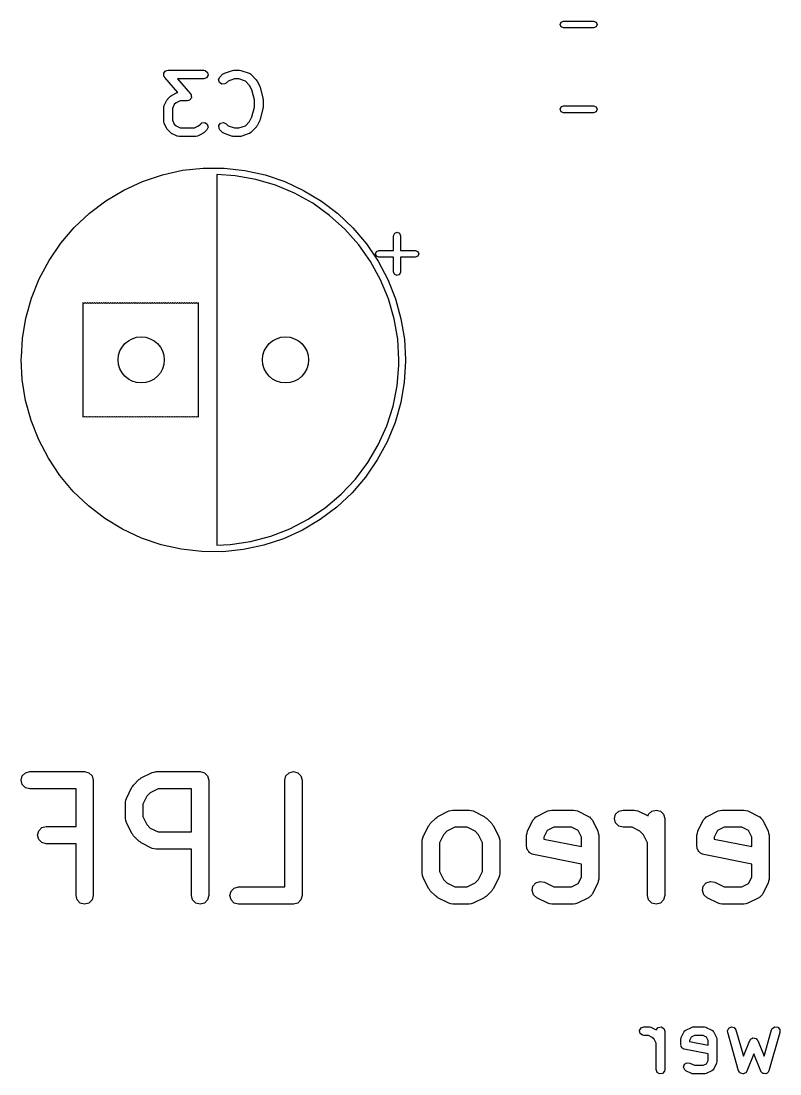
# Model space of a CAD drawing. Extents: x 88 to 116, y -225 to -45.
# Drawn here: x 89.9 to 103.06, y -153.86 to -135.6 of the extents above; entities that cross this region are included whole.
import ezdxf

# ---------------------------------------------------------------- set-up
doc = ezdxf.new("R2010")
doc.units = 0
doc.layers.add('BLACK', color=7, linetype='CONTINUOUS')

msp = doc.modelspace()

# ---------------------------------------------------------------- linework, layer by layer
at = {"layer": 'BLACK', "linetype": 'CONTINUOUS'}
for p, q in [((99.2467, -135.663), (99.2643, -135.621)), ((99.2643, -135.621), (99.3067, -135.603)), ((99.3067, -135.603), (99.8293, -135.603)), ((99.8293, -135.603), (99.8717, -135.621)), ((99.8717, -135.621), (99.8893, -135.663)), ((99.2643, -135.705), (99.2467, -135.663)), ((99.3067, -135.723), (99.2643, -135.705)), ((99.8293, -135.723), (99.3067, -135.723)), ((99.8717, -135.705), (99.8293, -135.723)), ((99.8893, -135.663), (99.8717, -135.705)), ((92.3784, -136.517), (92.3814, -136.512)), ((92.3819, -136.537), (92.3784, -136.517)), ((92.3813, -136.506), (92.394, -136.49)), ((92.3814, -136.512), (92.3813, -136.506)), ((92.3824, -136.557), (92.3819, -136.537)), ((92.394, -136.49), (92.4041, -136.473)), ((92.4041, -136.473), (92.4097, -136.471)), ((92.4097, -136.471), (92.4134, -136.466)), ((92.4134, -136.466), (92.4333, -136.462)), ((92.4333, -136.462), (92.4523, -136.455)), ((92.4523, -136.455), (93.0713, -136.455)), ((93.0713, -136.455), (93.097, -136.46)), ((93.097, -136.46), (93.1363, -136.493)), ((93.1363, -136.493), (93.1452, -136.543)), ((93.3516, -136.573), (93.3993, -136.525)), ((93.3993, -136.525), (93.4206, -136.51)), ((93.4206, -136.51), (93.4251, -136.51)), ((93.4251, -136.51), (93.4286, -136.507)), ((93.4286, -136.507), (93.5714, -136.459)), ((93.5714, -136.459), (93.5936, -136.456)), ((93.5936, -136.456), (93.5951, -136.455)), ((93.5951, -136.455), (93.6904, -136.455)), ((93.6904, -136.455), (93.7125, -136.459)), ((93.7125, -136.459), (93.7141, -136.459)), ((93.7141, -136.459), (93.857, -136.507)), ((93.857, -136.507), (93.8799, -136.519)), ((93.8799, -136.519), (93.8822, -136.523)), ((93.8822, -136.523), (93.8863, -136.525)), ((93.8863, -136.525), (93.9815, -136.62)), ((92.3868, -136.565), (92.3824, -136.557)), ((92.3873, -136.568), (92.3868, -136.565)), ((92.39, -136.57), (92.3873, -136.568)), ((92.3958, -136.58), (92.39, -136.57)), ((92.6235, -136.84), (92.3958, -136.58)), ((93.0713, -136.605), (92.6176, -136.605)), ((92.6176, -136.605), (92.8421, -136.862)), ((93.1195, -136.588), (93.0713, -136.605)), ((93.1452, -136.543), (93.1195, -136.588)), ((93.33, -136.619), (93.3516, -136.573)), ((93.3432, -136.669), (93.33, -136.619)), ((93.3853, -136.698), (93.3432, -136.669)), ((93.4364, -136.694), (93.3853, -136.698)), ((93.4577, -136.679), (93.4364, -136.694)), ((93.4928, -136.644), (93.4577, -136.679)), ((93.6073, -136.605), (93.4928, -136.644)), ((93.6782, -136.605), (93.6073, -136.605)), ((93.7927, -136.644), (93.6782, -136.605)), ((93.8668, -136.718), (93.7927, -136.644)), ((93.9053, -136.795), (93.8668, -136.718)), ((93.9815, -136.62), (93.9944, -136.639)), ((93.9944, -136.639), (93.9956, -136.64)), ((93.9956, -136.64), (94.0432, -136.735)), ((92.4945, -136.906), (92.5129, -136.893)), ((92.5129, -136.893), (92.514, -136.892)), ((92.514, -136.892), (92.6092, -136.844)), ((92.6092, -136.844), (92.6235, -136.84)), ((92.8421, -136.862), (92.8479, -136.872)), ((92.8479, -136.872), (92.8506, -136.874)), ((92.8506, -136.874), (92.8511, -136.877)), ((92.8511, -136.877), (92.8555, -136.884)), ((92.8555, -136.884), (92.856, -136.904)), ((92.856, -136.904), (92.8595, -136.924)), ((93.9487, -136.968), (93.9053, -136.795)), ((94.0432, -136.735), (94.0469, -136.747)), ((94.0469, -136.747), (94.0489, -136.75)), ((94.0489, -136.75), (94.0965, -136.941)), ((92.3773, -137.102), (92.3818, -137.076)), ((92.3818, -137.076), (92.3847, -137.073)), ((92.3847, -137.073), (92.3852, -137.068)), ((92.3852, -137.068), (92.4328, -136.973)), ((92.4328, -136.973), (92.4462, -136.955)), ((92.4462, -136.955), (92.4469, -136.954)), ((92.4469, -136.954), (92.4945, -136.906)), ((92.5615, -137.051), (92.5273, -137.12)), ((92.5919, -137.021), (92.5615, -137.051)), ((92.6605, -136.986), (92.5919, -137.021)), ((92.7856, -136.986), (92.6605, -136.986)), ((92.8046, -136.979), (92.7856, -136.986)), ((92.8245, -136.975), (92.8046, -136.979)), ((92.8282, -136.971), (92.8245, -136.975)), ((92.8338, -136.969), (92.8282, -136.971)), ((92.8439, -136.951), (92.8338, -136.969)), ((92.8566, -136.936), (92.8439, -136.951)), ((92.8595, -136.924), (92.8565, -136.93)), ((92.8565, -136.93), (92.8566, -136.936)), ((93.9487, -137.093), (93.9487, -136.968)), ((94.0965, -136.941), (94.0975, -136.956)), ((94.0975, -136.956), (94.0987, -136.959)), ((94.0987, -136.959), (94.0987, -137.102)), ((99.2643, -137.091), (99.3067, -137.073)), ((99.3067, -137.073), (99.8293, -137.073)), ((99.8293, -137.073), (99.8717, -137.091)), ((92.3773, -137.34), (92.3773, -137.102)), ((92.5273, -137.12), (92.5273, -137.322)), ((93.8668, -137.343), (93.9053, -137.266)), ((93.9053, -137.266), (93.9487, -137.093)), ((94.0965, -137.12), (94.0489, -137.31)), ((94.0987, -137.102), (94.0961, -137.117)), ((94.0961, -137.117), (94.0965, -137.12)), ((99.2467, -137.133), (99.2643, -137.091)), ((99.2643, -137.175), (99.2467, -137.133)), ((99.3067, -137.193), (99.2643, -137.175)), ((99.8293, -137.193), (99.3067, -137.193)), ((99.8717, -137.175), (99.8293, -137.193)), ((99.8717, -137.091), (99.8893, -137.133)), ((99.8893, -137.133), (99.8717, -137.175)), ((92.3788, -137.344), (92.3773, -137.34)), ((92.3778, -137.348), (92.3788, -137.344)), ((92.3852, -137.373), (92.3778, -137.348)), ((92.4328, -137.469), (92.3852, -137.373)), ((92.5273, -137.322), (92.5615, -137.391)), ((92.5615, -137.391), (92.5919, -137.421)), ((92.5919, -137.421), (92.6605, -137.455)), ((92.9108, -137.455), (92.9793, -137.421)), ((92.9793, -137.421), (93.0183, -137.382)), ((93.0183, -137.382), (93.0396, -137.367)), ((93.0396, -137.367), (93.0907, -137.363)), ((93.0907, -137.363), (93.1328, -137.392)), ((93.146, -137.442), (93.1244, -137.488)), ((93.1328, -137.392), (93.146, -137.442)), ((93.3322, -137.416), (93.3616, -137.374)), ((93.3367, -137.467), (93.3322, -137.416)), ((93.3616, -137.374), (93.4112, -137.36)), ((93.4112, -137.36), (93.4577, -137.382)), ((93.4577, -137.382), (93.4928, -137.417)), ((93.4928, -137.417), (93.6073, -137.455)), ((93.6782, -137.455), (93.7927, -137.417)), ((93.7927, -137.417), (93.8668, -137.343)), ((93.9815, -137.441), (93.8863, -137.536)), ((93.9822, -137.439), (93.9815, -137.441)), ((93.9956, -137.421), (93.9822, -137.439)), ((94.0432, -137.326), (93.9956, -137.421)), ((94.0436, -137.322), (94.0432, -137.326)), ((94.0489, -137.31), (94.0436, -137.322)), ((92.434, -137.47), (92.4328, -137.469)), ((92.4469, -137.488), (92.434, -137.47)), ((92.4945, -137.536), (92.4469, -137.488)), ((92.496, -137.536), (92.4945, -137.536)), ((92.514, -137.55), (92.496, -137.536)), ((92.6092, -137.597), (92.514, -137.55)), ((92.6137, -137.598), (92.6092, -137.597)), ((92.6171, -137.601), (92.6137, -137.598)), ((92.6428, -137.605), (92.6171, -137.601)), ((92.9285, -137.605), (92.6428, -137.605)), ((92.6605, -137.455), (92.9108, -137.455)), ((92.9327, -137.604), (92.9285, -137.605)), ((92.937, -137.605), (92.9327, -137.604)), ((92.962, -137.597), (92.937, -137.605)), ((93.0573, -137.55), (92.962, -137.597)), ((93.0584, -137.549), (93.0573, -137.55)), ((93.0767, -137.536), (93.0584, -137.549)), ((93.1244, -137.488), (93.0767, -137.536)), ((93.3516, -137.488), (93.3367, -137.467)), ((93.3993, -137.536), (93.3516, -137.488)), ((93.4033, -137.538), (93.3993, -137.536)), ((93.4057, -137.542), (93.4033, -137.538)), ((93.4286, -137.554), (93.4057, -137.542)), ((93.5714, -137.602), (93.4286, -137.554)), ((93.5731, -137.601), (93.5714, -137.602)), ((93.5951, -137.605), (93.5731, -137.601)), ((93.6904, -137.605), (93.5951, -137.605)), ((93.6073, -137.455), (93.6782, -137.455)), ((93.6919, -137.605), (93.6904, -137.605)), ((93.7141, -137.602), (93.6919, -137.605)), ((93.857, -137.554), (93.7141, -137.602)), ((93.8605, -137.551), (93.857, -137.554)), ((93.8649, -137.551), (93.8605, -137.551)), ((93.8863, -137.536), (93.8649, -137.551)), ((92.7056, -138.191), (93.0637, -138.153)), ((93.0637, -138.153), (93.4239, -138.153)), ((93.4239, -138.153), (93.7819, -138.193)), ((92.0121, -138.382), (92.3537, -138.268)), ((92.3537, -138.268), (92.7056, -138.191)), ((93.6187, -138.286), (93.298, -138.265)), ((93.298, -138.265), (93.298, -144.688)), ((93.9722, -138.348), (93.6187, -138.286)), ((93.7819, -138.193), (94.1335, -138.271)), ((94.3165, -138.449), (93.9722, -138.348)), ((94.1335, -138.271), (94.4747, -138.386)), ((91.3759, -138.717), (91.6849, -138.532)), ((91.6849, -138.532), (92.0121, -138.382)), ((94.6474, -138.588), (94.3165, -138.449)), ((94.4747, -138.386), (94.8013, -138.538)), ((94.8013, -138.538), (95.1097, -138.724)), ((91.0886, -138.935), (91.3759, -138.717)), ((94.9607, -138.763), (94.6474, -138.588)), ((95.1097, -138.724), (95.3962, -138.942)), ((95.2526, -138.972), (94.9607, -138.763)), ((90.8265, -139.182), (91.0886, -138.935)), ((95.5193, -139.213), (95.2526, -138.972)), ((95.3962, -138.942), (95.6575, -139.19)), ((90.5926, -139.455), (90.8265, -139.182)), ((95.7576, -139.481), (95.5193, -139.213)), ((95.6575, -139.19), (95.8904, -139.465)), ((96.3808, -139.282), (96.4232, -139.264)), ((96.4232, -139.264), (96.4657, -139.282)), ((90.3896, -139.753), (90.5926, -139.455)), ((96.3632, -139.324), (96.3808, -139.282)), ((96.3632, -139.579), (96.3632, -139.324)), ((96.4657, -139.282), (96.4832, -139.324)), ((96.4832, -139.324), (96.4832, -139.579)), ((95.9645, -139.774), (95.7576, -139.481)), ((95.8904, -139.465), (96.0924, -139.763)), ((96.0482, -139.639), (96.0658, -139.597)), ((96.0658, -139.681), (96.0482, -139.639)), ((96.0658, -139.597), (96.1082, -139.579)), ((96.1082, -139.579), (96.3632, -139.579)), ((96.4832, -139.579), (96.7382, -139.579)), ((96.7382, -139.579), (96.7807, -139.597)), ((96.7807, -139.597), (96.7982, -139.639)), ((96.7982, -139.639), (96.7807, -139.681)), ((90.22, -140.071), (90.3896, -139.753)), ((96.1374, -140.089), (95.9645, -139.774)), ((96.1082, -139.699), (96.0658, -139.681)), ((96.0924, -139.763), (96.2609, -140.081)), ((96.3632, -139.699), (96.1082, -139.699)), ((96.3632, -139.954), (96.3632, -139.699)), ((96.7382, -139.699), (96.4832, -139.699)), ((96.4832, -139.699), (96.4832, -139.954)), ((96.7807, -139.681), (96.7382, -139.699)), ((96.3808, -139.996), (96.3632, -139.954)), ((96.4232, -140.014), (96.3808, -139.996)), ((96.4657, -139.996), (96.4232, -140.014)), ((96.4832, -139.954), (96.4657, -139.996)), ((90.0857, -140.405), (90.22, -140.071)), ((96.2742, -140.421), (96.1374, -140.089)), ((96.2609, -140.081), (96.3941, -140.416)), ((89.9882, -140.752), (90.0857, -140.405)), ((90.997, -140.498), (90.977, -140.49)), ((90.977, -140.49), (90.977, -142.466)), ((91.017, -140.49), (90.997, -140.498)), ((91.037, -140.498), (91.017, -140.49)), ((91.057, -140.49), (91.037, -140.498)), ((91.077, -140.498), (91.057, -140.49)), ((91.097, -140.49), (91.077, -140.498)), ((91.117, -140.498), (91.097, -140.49)), ((91.137, -140.49), (91.117, -140.498)), ((91.157, -140.498), (91.137, -140.49)), ((91.177, -140.49), (91.157, -140.498)), ((91.197, -140.498), (91.177, -140.49)), ((91.217, -140.49), (91.197, -140.498)), ((91.237, -140.498), (91.217, -140.49)), ((91.257, -140.49), (91.237, -140.498)), ((91.277, -140.498), (91.257, -140.49)), ((91.297, -140.49), (91.277, -140.498)), ((91.317, -140.498), (91.297, -140.49)), ((91.337, -140.49), (91.317, -140.498)), ((91.357, -140.498), (91.337, -140.49)), ((91.377, -140.49), (91.357, -140.498)), ((91.397, -140.498), (91.377, -140.49)), ((91.417, -140.49), (91.397, -140.498)), ((91.437, -140.498), (91.417, -140.49)), ((91.457, -140.49), (91.437, -140.498)), ((91.477, -140.498), (91.457, -140.49)), ((91.497, -140.49), (91.477, -140.498)), ((91.517, -140.498), (91.497, -140.49)), ((91.537, -140.49), (91.517, -140.498)), ((91.557, -140.498), (91.537, -140.49)), ((91.577, -140.49), (91.557, -140.498)), ((91.597, -140.498), (91.577, -140.49)), ((91.617, -140.49), (91.597, -140.498)), ((91.637, -140.498), (91.617, -140.49)), ((91.657, -140.49), (91.637, -140.498)), ((91.677, -140.498), (91.657, -140.49)), ((91.697, -140.49), (91.677, -140.498)), ((91.717, -140.498), (91.697, -140.49)), ((91.737, -140.49), (91.717, -140.498)), ((91.757, -140.498), (91.737, -140.49)), ((91.777, -140.49), (91.757, -140.498)), ((91.797, -140.498), (91.777, -140.49)), ((91.817, -140.49), (91.797, -140.498)), ((91.837, -140.498), (91.817, -140.49)), ((91.857, -140.49), (91.837, -140.498)), ((91.877, -140.498), (91.857, -140.49)), ((91.897, -140.49), (91.877, -140.498)), ((91.917, -140.498), (91.897, -140.49)), ((91.937, -140.49), (91.917, -140.498)), ((91.957, -140.498), (91.937, -140.49)), ((91.977, -140.49), (91.957, -140.498)), ((91.997, -140.498), (91.977, -140.49)), ((92.017, -140.49), (91.997, -140.498)), ((92.037, -140.498), (92.017, -140.49)), ((92.057, -140.49), (92.037, -140.498)), ((92.077, -140.498), (92.057, -140.49)), ((92.097, -140.49), (92.077, -140.498)), ((92.117, -140.498), (92.097, -140.49)), ((92.137, -140.49), (92.117, -140.498)), ((92.157, -140.498), (92.137, -140.49)), ((92.177, -140.49), (92.157, -140.498)), ((92.197, -140.498), (92.177, -140.49)), ((92.217, -140.49), (92.197, -140.498)), ((92.237, -140.498), (92.217, -140.49)), ((92.257, -140.49), (92.237, -140.498)), ((92.277, -140.498), (92.257, -140.49)), ((92.297, -140.49), (92.277, -140.498)), ((92.317, -140.498), (92.297, -140.49)), ((92.337, -140.49), (92.317, -140.498)), ((92.357, -140.498), (92.337, -140.49)), ((92.377, -140.49), (92.357, -140.498)), ((92.397, -140.498), (92.377, -140.49)), ((92.417, -140.49), (92.397, -140.498)), ((92.437, -140.498), (92.417, -140.49)), ((92.457, -140.49), (92.437, -140.498)), ((92.477, -140.498), (92.457, -140.49)), ((92.497, -140.49), (92.477, -140.498)), ((92.517, -140.498), (92.497, -140.49)), ((92.5375, -140.49), (92.517, -140.498)), ((92.558, -140.498), (92.5375, -140.49)), ((92.578, -140.49), (92.558, -140.498)), ((92.598, -140.498), (92.578, -140.49)), ((92.618, -140.49), (92.598, -140.498)), ((92.638, -140.498), (92.618, -140.49)), ((92.658, -140.49), (92.638, -140.498)), ((92.678, -140.498), (92.658, -140.49)), ((92.698, -140.49), (92.678, -140.498)), ((92.718, -140.498), (92.698, -140.49)), ((92.738, -140.49), (92.718, -140.498)), ((92.758, -140.498), (92.738, -140.49)), ((92.778, -140.49), (92.758, -140.498)), ((92.798, -140.498), (92.778, -140.49)), ((92.818, -140.49), (92.798, -140.498)), ((92.838, -140.498), (92.818, -140.49)), ((92.858, -140.49), (92.838, -140.498)), ((92.878, -140.498), (92.858, -140.49)), ((92.898, -140.49), (92.878, -140.498)), ((92.918, -140.498), (92.898, -140.49)), ((92.938, -140.49), (92.918, -140.498)), ((92.958, -140.498), (92.938, -140.49)), ((92.978, -140.49), (92.958, -140.498)), ((92.978, -142.466), (92.978, -140.49)), ((96.3732, -140.766), (96.2742, -140.421)), ((96.3941, -140.416), (96.4903, -140.763)), ((89.9288, -141.107), (89.9882, -140.752)), ((96.433, -141.12), (96.3732, -140.766)), ((96.4903, -140.763), (96.5485, -141.118)), ((89.9099, -141.433), (89.9288, -141.107)), ((96.4531, -141.478), (96.433, -141.12)), ((96.5485, -141.118), (96.568, -141.478)), ((89.908, -141.466), (89.9099, -141.433)), ((89.9262, -141.826), (89.908, -141.466)), ((96.4218, -141.925), (96.4518, -141.568)), ((96.4518, -141.568), (96.4531, -141.478)), ((96.5679, -141.501), (96.5459, -141.861)), ((96.568, -141.478), (96.5679, -141.501)), ((89.9832, -142.182), (89.9262, -141.826)), ((96.3521, -142.278), (96.4218, -141.925)), ((96.5459, -141.861), (96.4852, -142.216)), ((90.0782, -142.529), (89.9832, -142.182)), ((96.2435, -142.62), (96.3521, -142.278)), ((96.4852, -142.216), (96.3866, -142.562)), ((90.2102, -142.864), (90.0782, -142.529)), ((90.977, -142.466), (90.997, -142.458)), ((90.997, -142.458), (91.017, -142.466)), ((91.017, -142.466), (91.037, -142.458)), ((91.037, -142.458), (91.057, -142.466)), ((91.057, -142.466), (91.077, -142.458)), ((91.077, -142.458), (91.097, -142.466)), ((91.097, -142.466), (91.117, -142.458)), ((91.117, -142.458), (91.137, -142.466)), ((91.137, -142.466), (91.157, -142.458)), ((91.157, -142.458), (91.177, -142.466)), ((91.177, -142.466), (91.197, -142.458)), ((91.197, -142.458), (91.217, -142.466)), ((91.217, -142.466), (91.237, -142.458)), ((91.237, -142.458), (91.257, -142.466)), ((91.257, -142.466), (91.277, -142.458)), ((91.277, -142.458), (91.297, -142.466)), ((91.297, -142.466), (91.317, -142.458)), ((91.317, -142.458), (91.337, -142.466)), ((91.337, -142.466), (91.357, -142.458)), ((91.357, -142.458), (91.377, -142.466)), ((91.377, -142.466), (91.397, -142.458)), ((91.397, -142.458), (91.417, -142.466)), ((91.417, -142.466), (91.437, -142.458)), ((91.437, -142.458), (91.457, -142.466)), ((91.457, -142.466), (91.477, -142.458)), ((91.477, -142.458), (91.497, -142.466)), ((91.497, -142.466), (91.517, -142.458)), ((91.517, -142.458), (91.537, -142.466)), ((91.537, -142.466), (91.557, -142.458)), ((91.557, -142.458), (91.577, -142.466)), ((91.577, -142.466), (91.597, -142.458)), ((91.597, -142.458), (91.617, -142.466)), ((91.617, -142.466), (91.637, -142.458)), ((91.637, -142.458), (91.657, -142.466)), ((91.657, -142.466), (91.677, -142.458)), ((91.677, -142.458), (91.697, -142.466)), ((91.697, -142.466), (91.717, -142.458)), ((91.717, -142.458), (91.737, -142.466)), ((91.737, -142.466), (91.757, -142.458)), ((91.757, -142.458), (91.777, -142.466)), ((91.777, -142.466), (91.797, -142.458)), ((91.797, -142.458), (91.817, -142.466)), ((91.817, -142.466), (91.837, -142.458)), ((91.837, -142.458), (91.857, -142.466)), ((91.857, -142.466), (91.877, -142.458)), ((91.877, -142.458), (91.897, -142.466)), ((91.897, -142.466), (91.917, -142.458)), ((91.917, -142.458), (91.937, -142.466)), ((91.937, -142.466), (91.957, -142.458)), ((91.957, -142.458), (91.977, -142.466)), ((91.977, -142.466), (91.997, -142.458)), ((91.997, -142.458), (92.017, -142.466)), ((92.017, -142.466), (92.037, -142.458)), ((92.037, -142.458), (92.057, -142.466)), ((92.057, -142.466), (92.077, -142.458)), ((92.077, -142.458), (92.097, -142.466)), ((92.097, -142.466), (92.117, -142.458)), ((92.117, -142.458), (92.137, -142.466)), ((92.137, -142.466), (92.157, -142.458)), ((92.157, -142.458), (92.177, -142.466)), ((92.177, -142.466), (92.197, -142.458)), ((92.197, -142.458), (92.217, -142.466)), ((92.217, -142.466), (92.237, -142.458)), ((92.237, -142.458), (92.257, -142.466)), ((92.257, -142.466), (92.277, -142.458)), ((92.277, -142.458), (92.297, -142.466)), ((92.297, -142.466), (92.317, -142.458)), ((92.317, -142.458), (92.337, -142.466)), ((92.337, -142.466), (92.357, -142.458)), ((92.357, -142.458), (92.377, -142.466)), ((92.377, -142.466), (92.397, -142.458)), ((92.397, -142.458), (92.417, -142.466)), ((92.417, -142.466), (92.437, -142.458)), ((92.437, -142.458), (92.457, -142.466)), ((92.457, -142.466), (92.477, -142.458)), ((92.477, -142.458), (92.497, -142.466)), ((92.497, -142.466), (92.517, -142.458)), ((92.517, -142.458), (92.5375, -142.466)), ((92.5375, -142.466), (92.558, -142.458)), ((92.558, -142.458), (92.578, -142.466)), ((92.578, -142.466), (92.598, -142.458)), ((92.598, -142.458), (92.618, -142.466)), ((92.618, -142.466), (92.638, -142.458)), ((92.638, -142.458), (92.658, -142.466)), ((92.658, -142.466), (92.678, -142.458)), ((92.678, -142.458), (92.698, -142.466)), ((92.698, -142.466), (92.718, -142.458)), ((92.718, -142.458), (92.738, -142.466)), ((92.738, -142.466), (92.758, -142.458)), ((92.758, -142.458), (92.778, -142.466)), ((92.778, -142.466), (92.798, -142.458)), ((92.798, -142.458), (92.818, -142.466)), ((92.818, -142.466), (92.838, -142.458)), ((92.838, -142.458), (92.858, -142.466)), ((92.858, -142.466), (92.878, -142.458)), ((92.878, -142.458), (92.898, -142.466)), ((92.898, -142.466), (92.918, -142.458)), ((92.918, -142.458), (92.938, -142.466)), ((92.938, -142.466), (92.958, -142.458)), ((92.958, -142.458), (92.978, -142.466)), ((96.3866, -142.562), (96.2511, -142.896)), ((96.0975, -142.948), (96.2435, -142.62)), ((90.3777, -143.183), (90.2102, -142.864)), ((96.2511, -142.896), (96.0803, -143.213)), ((95.9159, -143.257), (96.0975, -142.948)), ((90.5785, -143.482), (90.3777, -143.183)), ((95.7009, -143.545), (95.9159, -143.257)), ((96.0803, -143.213), (95.8763, -143.51)), ((90.8105, -143.758), (90.5785, -143.482)), ((95.4552, -143.806), (95.7009, -143.545)), ((95.8763, -143.51), (95.6415, -143.783)), ((91.0709, -144.006), (90.8105, -143.758)), ((95.1818, -144.039), (95.4552, -143.806)), ((95.6415, -143.783), (95.3785, -144.029)), ((91.3567, -144.226), (91.0709, -144.006)), ((94.8842, -144.24), (95.1818, -144.039)), ((95.3785, -144.029), (95.0905, -144.245)), ((91.6644, -144.413), (91.3567, -144.226)), ((94.5662, -144.406), (94.8842, -144.24)), ((95.0905, -144.245), (94.7808, -144.429)), ((91.9906, -144.566), (91.6644, -144.413)), ((92.3313, -144.682), (91.9906, -144.566)), ((93.8845, -144.627), (94.2315, -144.536)), ((94.2315, -144.536), (94.5662, -144.406)), ((94.7808, -144.429), (94.453, -144.578)), ((92.6827, -144.761), (92.3313, -144.682)), ((93.298, -144.688), (93.5294, -144.68)), ((93.5294, -144.68), (93.8845, -144.627)), ((94.1111, -144.692), (93.7589, -144.767)), ((94.453, -144.578), (94.1111, -144.692)), ((93.0405, -144.802), (92.6827, -144.761)), ((93.4007, -144.804), (93.0405, -144.802)), ((93.7589, -144.767), (93.4007, -144.804)), ((89.9048, -148.765), (89.9249, -148.69)), ((89.9249, -148.84), (89.9048, -148.765)), ((89.9249, -148.69), (89.9798, -148.635)), ((89.9798, -148.635), (90.0548, -148.615)), ((90.0548, -148.615), (91.0071, -148.615)), ((91.0071, -148.615), (91.0821, -148.635)), ((91.0821, -148.635), (91.137, -148.69)), ((91.137, -148.69), (91.1571, -148.765)), ((91.1571, -148.765), (91.1571, -150.765)), ((91.8535, -148.849), (91.9487, -148.754)), ((91.9487, -148.754), (91.9696, -148.742)), ((91.9696, -148.742), (91.9877, -148.726)), ((91.9877, -148.726), (92.1782, -148.631)), ((92.1782, -148.631), (92.2119, -148.624)), ((92.2119, -148.624), (92.2452, -148.615)), ((92.2452, -148.615), (93.0071, -148.615)), ((93.0071, -148.615), (93.0821, -148.635)), ((93.0821, -148.635), (93.137, -148.69)), ((93.137, -148.69), (93.1571, -148.765)), ((93.1571, -148.765), (93.1571, -150.765)), ((94.4762, -148.765), (94.4963, -148.69)), ((94.4762, -150.615), (94.4762, -148.765)), ((94.4963, -148.69), (94.5512, -148.635)), ((94.5512, -148.635), (94.6262, -148.615)), ((94.6262, -148.615), (94.7012, -148.635)), ((94.7012, -148.635), (94.7561, -148.69)), ((94.7561, -148.69), (94.7762, -148.765)), ((94.7762, -148.765), (94.7762, -150.765)), ((89.9798, -148.895), (89.9249, -148.84)), ((90.0548, -148.915), (89.9798, -148.895)), ((90.8571, -148.915), (90.0548, -148.915)), ((90.8571, -149.567), (90.8571, -148.915)), ((91.7301, -149.079), (91.8254, -148.888)), ((91.8254, -148.888), (91.8414, -148.87)), ((91.8414, -148.87), (91.8535, -148.849)), ((92.2806, -148.915), (92.1436, -148.983)), ((92.8571, -148.915), (92.2806, -148.915)), ((92.8571, -149.662), (92.8571, -148.915)), ((91.7143, -149.146), (91.7232, -149.112)), ((91.7232, -149.112), (91.7301, -149.079)), ((92.0828, -149.044), (92.0143, -149.181)), ((92.1436, -148.983), (92.0828, -149.044)), ((91.7143, -149.431), (91.7143, -149.146)), ((92.0143, -149.181), (92.0143, -149.396)), ((97.1305, -149.393), (97.321, -149.297)), ((97.321, -149.297), (97.3548, -149.29)), ((97.3548, -149.29), (97.3881, -149.281)), ((97.3881, -149.281), (97.6738, -149.281)), ((97.6738, -149.281), (97.7071, -149.29)), ((97.7071, -149.29), (97.7409, -149.297)), ((97.7409, -149.297), (97.9314, -149.393)), ((98.8448, -149.393), (99.0353, -149.297)), ((99.0353, -149.297), (99.0691, -149.29)), ((99.0691, -149.29), (99.1024, -149.281)), ((99.1024, -149.281), (99.4833, -149.281)), ((99.4833, -149.281), (99.5166, -149.29)), ((99.5166, -149.29), (99.5504, -149.297)), ((99.5504, -149.297), (99.7409, -149.393)), ((100.211, -149.356), (100.265, -149.302)), ((100.265, -149.302), (100.34, -149.281)), ((100.34, -149.281), (100.531, -149.281)), ((100.531, -149.281), (100.564, -149.29)), ((100.564, -149.29), (100.598, -149.297)), ((100.598, -149.297), (100.774, -149.385)), ((100.782, -149.356), (100.837, -149.302)), ((100.837, -149.302), (100.912, -149.281)), ((100.912, -149.281), (100.987, -149.302)), ((100.987, -149.302), (101.042, -149.356)), ((101.797, -149.393), (101.988, -149.297)), ((101.988, -149.297), (102.021, -149.29)), ((102.021, -149.29), (102.055, -149.281)), ((102.055, -149.281), (102.436, -149.281)), ((102.436, -149.281), (102.469, -149.29)), ((102.469, -149.29), (102.503, -149.297)), ((102.503, -149.297), (102.693, -149.393)), ((91.7232, -149.465), (91.7143, -149.431)), ((91.7301, -149.499), (91.7232, -149.465)), ((91.8254, -149.689), (91.7301, -149.499)), ((92.0143, -149.396), (92.0828, -149.533)), ((96.9963, -149.516), (97.0916, -149.421)), ((97.0916, -149.421), (97.1125, -149.409)), ((97.1125, -149.409), (97.1305, -149.393)), ((97.9314, -149.393), (97.9494, -149.409)), ((97.9494, -149.409), (97.9704, -149.421)), ((97.9704, -149.421), (98.0656, -149.516)), ((98.6825, -149.65), (98.7777, -149.46)), ((98.7777, -149.46), (98.7838, -149.453)), ((98.7838, -149.453), (98.7867, -149.444)), ((98.7867, -149.444), (98.8093, -149.424)), ((98.8093, -149.424), (98.8293, -149.401)), ((98.8293, -149.401), (98.838, -149.399)), ((98.838, -149.399), (98.8448, -149.393)), ((99.7409, -149.393), (99.7478, -149.399)), ((99.7478, -149.399), (99.7565, -149.401)), ((99.7565, -149.401), (99.7764, -149.424)), ((99.7764, -149.424), (99.799, -149.444)), ((99.799, -149.444), (99.8019, -149.453)), ((99.8019, -149.453), (99.808, -149.46)), ((99.808, -149.46), (99.9032, -149.65)), ((100.19, -149.431), (100.211, -149.356)), ((100.211, -149.506), (100.19, -149.431)), ((100.774, -149.385), (100.782, -149.356)), ((101.042, -149.356), (101.062, -149.431)), ((101.062, -149.431), (101.062, -150.765)), ((101.635, -149.65), (101.73, -149.46)), ((101.73, -149.46), (101.736, -149.453)), ((101.736, -149.453), (101.739, -149.444)), ((101.739, -149.444), (101.762, -149.424)), ((101.762, -149.424), (101.782, -149.401)), ((101.782, -149.401), (101.79, -149.399)), ((101.79, -149.399), (101.797, -149.393)), ((102.693, -149.393), (102.7, -149.399)), ((102.7, -149.399), (102.709, -149.401)), ((102.709, -149.401), (102.729, -149.424)), ((102.729, -149.424), (102.751, -149.444)), ((102.751, -149.444), (102.754, -149.453)), ((102.754, -149.453), (102.76, -149.46)), ((102.76, -149.46), (102.856, -149.65)), ((90.1905, -149.717), (90.2106, -149.642)), ((90.2106, -149.642), (90.2655, -149.587)), ((90.2655, -149.587), (90.3405, -149.567)), ((90.3405, -149.567), (90.8571, -149.567)), ((92.0828, -149.533), (92.1436, -149.594)), ((92.1436, -149.594), (92.2806, -149.662)), ((92.2806, -149.662), (92.8571, -149.662)), ((96.873, -149.745), (96.9682, -149.555)), ((96.9682, -149.555), (96.9842, -149.537)), ((96.9842, -149.537), (96.9963, -149.516)), ((97.2865, -149.65), (97.2257, -149.711)), ((97.4235, -149.581), (97.2865, -149.65)), ((97.6384, -149.581), (97.4235, -149.581)), ((97.7754, -149.65), (97.6384, -149.581)), ((97.8362, -149.711), (97.7754, -149.65)), ((98.0656, -149.516), (98.0777, -149.537)), ((98.0777, -149.537), (98.0937, -149.555)), ((98.0937, -149.555), (98.1889, -149.745)), ((98.6756, -149.684), (98.6825, -149.65)), ((99.0237, -149.638), (98.9667, -149.753)), ((99.1378, -149.581), (99.0237, -149.638)), ((99.4479, -149.581), (99.1378, -149.581)), ((99.562, -149.638), (99.4479, -149.581)), ((99.619, -149.753), (99.562, -149.638)), ((99.9032, -149.65), (99.9101, -149.684)), ((100.265, -149.561), (100.211, -149.506)), ((100.34, -149.581), (100.265, -149.561)), ((100.496, -149.581), (100.34, -149.581)), ((100.633, -149.65), (100.496, -149.581)), ((100.693, -149.711), (100.633, -149.65)), ((101.628, -149.684), (101.635, -149.65)), ((101.976, -149.638), (101.919, -149.753)), ((102.09, -149.581), (101.976, -149.638)), ((102.4, -149.581), (102.09, -149.581)), ((102.514, -149.638), (102.4, -149.581)), ((102.571, -149.753), (102.514, -149.638)), ((102.856, -149.65), (102.863, -149.684)), ((90.2106, -149.792), (90.1905, -149.717)), ((90.2655, -149.847), (90.2106, -149.792)), ((90.3405, -149.867), (90.2655, -149.847)), ((91.8414, -149.707), (91.8254, -149.689)), ((91.8535, -149.728), (91.8414, -149.707)), ((91.9487, -149.823), (91.8535, -149.728)), ((91.9696, -149.835), (91.9487, -149.823)), ((91.9877, -149.851), (91.9696, -149.835)), ((92.1782, -149.947), (91.9877, -149.851)), ((96.8571, -149.812), (96.8661, -149.779)), ((96.8571, -150.384), (96.8571, -149.812)), ((96.8661, -149.779), (96.873, -149.745)), ((97.2257, -149.711), (97.1571, -149.848)), ((97.1571, -149.848), (97.1571, -150.348)), ((97.9048, -149.848), (97.8362, -149.711)), ((97.9048, -150.348), (97.9048, -149.848)), ((98.1889, -149.745), (98.1958, -149.779)), ((98.1958, -149.779), (98.2048, -149.812)), ((98.2048, -149.812), (98.2048, -150.384)), ((98.6667, -149.717), (98.6756, -149.684)), ((98.6667, -149.908), (98.6667, -149.717)), ((98.9667, -149.753), (98.9667, -149.785)), ((98.9667, -149.785), (99.619, -149.915)), ((99.619, -149.915), (99.619, -149.753)), ((99.9101, -149.684), (99.919, -149.717)), ((99.919, -149.717), (99.919, -150.479)), ((100.762, -149.848), (100.693, -149.711)), ((100.762, -150.765), (100.762, -149.848)), ((101.619, -149.717), (101.628, -149.684)), ((101.619, -149.908), (101.619, -149.717)), ((101.919, -149.753), (101.919, -149.785)), ((101.919, -149.785), (102.571, -149.915)), ((102.571, -149.915), (102.571, -149.753)), ((102.863, -149.684), (102.871, -149.717)), ((102.871, -149.717), (102.871, -150.479)), ((90.8571, -149.867), (90.3405, -149.867)), ((90.8571, -150.765), (90.8571, -149.867)), ((92.2119, -149.953), (92.1782, -149.947)), ((92.2452, -149.962), (92.2119, -149.953)), ((92.8571, -149.962), (92.2452, -149.962)), ((92.8571, -150.765), (92.8571, -149.962)), ((98.673, -149.931), (98.6667, -149.908)), ((98.6746, -149.956), (98.673, -149.931)), ((98.6829, -149.968), (98.6746, -149.956)), ((98.6868, -149.983), (98.6829, -149.968)), ((98.7041, -150), (98.6868, -149.983)), ((98.7176, -150.02), (98.7041, -150)), ((98.7311, -150.027), (98.7176, -150.02)), ((98.7417, -150.038), (98.7311, -150.027)), ((98.7653, -150.044), (98.7417, -150.038)), ((98.7872, -150.055), (98.7653, -150.044)), ((101.625, -149.931), (101.619, -149.908)), ((101.627, -149.956), (101.625, -149.931)), ((101.635, -149.968), (101.627, -149.956)), ((101.639, -149.983), (101.635, -149.968)), ((101.656, -150), (101.639, -149.983)), ((101.67, -150.02), (101.656, -150)), ((101.683, -150.027), (101.67, -150.02)), ((101.694, -150.038), (101.683, -150.027)), ((101.718, -150.044), (101.694, -150.038)), ((101.74, -150.055), (101.718, -150.044)), ((99.619, -150.221), (98.7872, -150.055)), ((99.619, -150.444), (99.619, -150.221)), ((102.571, -150.221), (101.74, -150.055)), ((102.571, -150.444), (102.571, -150.221)), ((96.8661, -150.417), (96.8571, -150.384)), ((97.1571, -150.348), (97.2257, -150.485)), ((97.8362, -150.485), (97.9048, -150.348)), ((98.2048, -150.384), (98.1958, -150.417)), ((96.873, -150.451), (96.8661, -150.417)), ((96.9682, -150.641), (96.873, -150.451)), ((97.2257, -150.485), (97.2865, -150.546)), ((97.2865, -150.546), (97.4235, -150.615)), ((97.6384, -150.615), (97.7754, -150.546)), ((97.7754, -150.546), (97.8362, -150.485)), ((98.1889, -150.451), (98.0937, -150.641)), ((98.1958, -150.417), (98.1889, -150.451)), ((98.7777, -150.602), (98.8293, -150.544)), ((98.8293, -150.544), (98.9029, -150.52)), ((98.9029, -150.52), (98.979, -150.535)), ((98.979, -150.535), (99.1378, -150.615)), ((99.4479, -150.615), (99.562, -150.558)), ((99.562, -150.558), (99.619, -150.444)), ((99.9032, -150.546), (99.808, -150.737)), ((99.9101, -150.512), (99.9032, -150.546)), ((99.919, -150.479), (99.9101, -150.512)), ((101.73, -150.602), (101.782, -150.544)), ((101.782, -150.544), (101.855, -150.52)), ((101.855, -150.52), (101.931, -150.535)), ((101.931, -150.535), (102.09, -150.615)), ((102.4, -150.615), (102.514, -150.558)), ((102.514, -150.558), (102.571, -150.444)), ((102.856, -150.546), (102.76, -150.737)), ((102.863, -150.512), (102.856, -150.546)), ((102.871, -150.479), (102.863, -150.512)), ((90.8772, -150.84), (90.8571, -150.765)), ((91.1571, -150.765), (91.137, -150.84)), ((92.8772, -150.84), (92.8571, -150.765)), ((93.1571, -150.765), (93.137, -150.84)), ((93.5238, -150.765), (93.5439, -150.69)), ((93.5439, -150.84), (93.5238, -150.765)), ((93.5439, -150.69), (93.5988, -150.635)), ((93.5988, -150.635), (93.6738, -150.615)), ((93.6738, -150.615), (94.4762, -150.615)), ((94.7762, -150.765), (94.7561, -150.84)), ((96.9842, -150.659), (96.9682, -150.641)), ((96.9963, -150.68), (96.9842, -150.659)), ((97.0916, -150.776), (96.9963, -150.68)), ((97.1125, -150.788), (97.0916, -150.776)), ((97.4235, -150.615), (97.6384, -150.615)), ((97.9704, -150.776), (97.9494, -150.788)), ((98.0656, -150.68), (97.9704, -150.776)), ((98.0777, -150.659), (98.0656, -150.68)), ((98.0937, -150.641), (98.0777, -150.659)), ((98.7622, -150.679), (98.7777, -150.602)), ((98.7867, -150.752), (98.7622, -150.679)), ((98.8448, -150.804), (98.7867, -150.752)), ((99.1378, -150.615), (99.4479, -150.615)), ((99.7764, -150.772), (99.7565, -150.795)), ((99.799, -150.752), (99.7764, -150.772)), ((99.8019, -150.743), (99.799, -150.752)), ((99.808, -150.737), (99.8019, -150.743)), ((100.782, -150.84), (100.762, -150.765)), ((101.062, -150.765), (101.042, -150.84)), ((101.715, -150.679), (101.73, -150.602)), ((101.739, -150.752), (101.715, -150.679)), ((101.797, -150.804), (101.739, -150.752)), ((102.09, -150.615), (102.4, -150.615)), ((102.729, -150.772), (102.709, -150.795)), ((102.751, -150.752), (102.729, -150.772)), ((102.754, -150.743), (102.751, -150.752)), ((102.76, -150.737), (102.754, -150.743)), ((90.9321, -150.895), (90.8772, -150.84)), ((91.0071, -150.915), (90.9321, -150.895)), ((91.0821, -150.895), (91.0071, -150.915)), ((91.137, -150.84), (91.0821, -150.895)), ((92.9321, -150.895), (92.8772, -150.84)), ((93.0071, -150.915), (92.9321, -150.895)), ((93.0821, -150.895), (93.0071, -150.915)), ((93.137, -150.84), (93.0821, -150.895)), ((93.5988, -150.895), (93.5439, -150.84)), ((93.6738, -150.915), (93.5988, -150.895)), ((94.6262, -150.915), (93.6738, -150.915)), ((94.7012, -150.895), (94.6262, -150.915)), ((94.7561, -150.84), (94.7012, -150.895)), ((97.1305, -150.804), (97.1125, -150.788)), ((97.321, -150.899), (97.1305, -150.804)), ((97.3548, -150.906), (97.321, -150.899)), ((97.3881, -150.915), (97.3548, -150.906)), ((97.6738, -150.915), (97.3881, -150.915)), ((97.7071, -150.906), (97.6738, -150.915)), ((97.7409, -150.899), (97.7071, -150.906)), ((97.9314, -150.804), (97.7409, -150.899)), ((97.9494, -150.788), (97.9314, -150.804)), ((99.0353, -150.899), (98.8448, -150.804)), ((99.0691, -150.906), (99.0353, -150.899)), ((99.1024, -150.915), (99.0691, -150.906)), ((99.4833, -150.915), (99.1024, -150.915)), ((99.5166, -150.906), (99.4833, -150.915)), ((99.5504, -150.899), (99.5166, -150.906)), ((99.7409, -150.804), (99.5504, -150.899)), ((99.7478, -150.798), (99.7409, -150.804)), ((99.7565, -150.795), (99.7478, -150.798)), ((100.837, -150.895), (100.782, -150.84)), ((100.912, -150.915), (100.837, -150.895)), ((100.987, -150.895), (100.912, -150.915)), ((101.042, -150.84), (100.987, -150.895)), ((101.988, -150.899), (101.797, -150.804)), ((102.021, -150.906), (101.988, -150.899)), ((102.055, -150.915), (102.021, -150.906)), ((102.436, -150.915), (102.055, -150.915)), ((102.469, -150.906), (102.436, -150.915)), ((102.503, -150.899), (102.469, -150.906)), ((102.693, -150.804), (102.503, -150.899)), ((102.7, -150.798), (102.693, -150.804)), ((102.709, -150.795), (102.7, -150.798)), ((100.627, -153.103), (100.653, -153.058)), ((100.636, -153.153), (100.627, -153.103)), ((100.653, -153.058), (100.701, -153.041)), ((100.701, -153.041), (100.796, -153.041)), ((100.796, -153.041), (100.822, -153.045)), ((100.822, -153.045), (100.826, -153.048)), ((100.826, -153.048), (100.83, -153.049)), ((100.83, -153.049), (100.916, -153.092)), ((100.916, -153.09), (100.949, -153.051)), ((100.916, -153.092), (100.916, -153.09)), ((100.949, -153.051), (101, -153.042)), ((101, -153.042), (101.044, -153.068)), ((101.044, -153.068), (101.062, -153.116)), ((101.062, -153.116), (101.062, -153.782)), ((101.348, -153.225), (101.396, -153.13)), ((101.396, -153.13), (101.412, -153.109)), ((101.412, -153.109), (101.422, -153.104)), ((101.422, -153.104), (101.43, -153.096)), ((101.43, -153.096), (101.525, -153.049)), ((101.525, -153.049), (101.55, -153.041)), ((101.55, -153.041), (101.554, -153.042)), ((101.554, -153.042), (101.558, -153.041)), ((101.558, -153.041), (101.749, -153.041)), ((101.749, -153.041), (101.774, -153.045)), ((101.774, -153.045), (101.778, -153.048)), ((101.778, -153.048), (101.782, -153.049)), ((101.782, -153.049), (101.878, -153.096)), ((101.878, -153.096), (101.899, -153.112)), ((101.899, -153.112), (101.903, -153.122)), ((101.903, -153.122), (101.911, -153.13)), ((101.911, -153.13), (101.959, -153.225)), ((102.15, -153.11), (102.171, -153.064)), ((102.153, -153.136), (102.15, -153.11)), ((102.343, -153.803), (102.153, -153.136)), ((102.171, -153.064), (102.217, -153.041)), ((102.217, -153.041), (102.267, -153.054)), ((102.267, -153.054), (102.297, -153.095)), ((102.297, -153.095), (102.427, -153.551)), ((102.785, -153.551), (102.915, -153.095)), ((103.059, -153.136), (102.869, -153.803)), ((102.915, -153.095), (102.926, -153.072)), ((102.926, -153.072), (102.969, -153.043)), ((102.969, -153.043), (103.02, -153.048)), ((103.02, -153.048), (103.055, -153.085)), ((103.055, -153.085), (103.059, -153.136)), ((100.676, -153.186), (100.636, -153.153)), ((100.701, -153.191), (100.676, -153.186)), ((100.779, -153.191), (100.701, -153.191)), ((100.847, -153.225), (100.779, -153.191)), ((100.878, -153.255), (100.847, -153.225)), ((100.912, -153.324), (100.878, -153.255)), ((100.912, -153.782), (100.912, -153.324)), ((101.34, -153.259), (101.345, -153.233)), ((101.34, -153.354), (101.34, -153.259)), ((101.345, -153.233), (101.348, -153.229)), ((101.348, -153.229), (101.348, -153.225)), ((101.519, -153.219), (101.49, -153.276)), ((101.49, -153.276), (101.49, -153.292)), ((101.49, -153.292), (101.817, -153.358)), ((101.576, -153.191), (101.519, -153.219)), ((101.731, -153.191), (101.576, -153.191)), ((101.788, -153.219), (101.731, -153.191)), ((101.817, -153.276), (101.788, -153.219)), ((101.817, -153.358), (101.817, -153.276)), ((101.959, -153.225), (101.966, -153.25)), ((101.966, -153.25), (101.965, -153.254)), ((101.965, -153.254), (101.967, -153.259)), ((101.967, -153.259), (101.967, -153.64)), ((102.427, -153.551), (102.536, -153.278)), ((102.536, -153.278), (102.546, -153.263)), ((102.546, -153.263), (102.547, -153.26)), ((102.547, -153.26), (102.548, -153.259)), ((102.548, -153.259), (102.55, -153.256)), ((102.55, -153.256), (102.571, -153.245)), ((102.571, -153.245), (102.591, -153.233)), ((102.591, -153.233), (102.593, -153.233)), ((102.593, -153.233), (102.595, -153.232)), ((102.595, -153.232), (102.618, -153.237)), ((102.618, -153.237), (102.641, -153.24)), ((102.641, -153.24), (102.643, -153.242)), ((102.643, -153.242), (102.645, -153.242)), ((102.645, -153.242), (102.66, -153.261)), ((102.66, -153.261), (102.676, -153.278)), ((102.676, -153.278), (102.785, -153.551)), ((101.345, -153.365), (101.34, -153.354)), ((101.344, -153.378), (101.345, -153.365)), ((101.353, -153.389), (101.344, -153.378)), ((101.358, -153.402), (101.353, -153.389)), ((101.369, -153.408), (101.358, -153.402)), ((101.376, -153.418), (101.369, -153.408)), ((101.401, -153.427), (101.376, -153.418)), ((101.817, -153.511), (101.401, -153.427)), ((101.817, -153.622), (101.817, -153.511)), ((102.606, -153.508), (102.485, -153.81)), ((102.727, -153.81), (102.606, -153.508)), ((101.388, -153.739), (101.403, -153.69)), ((101.403, -153.69), (101.446, -153.662)), ((101.446, -153.662), (101.497, -153.668)), ((101.497, -153.668), (101.576, -153.707)), ((101.731, -153.707), (101.788, -153.679)), ((101.788, -153.679), (101.817, -153.622)), ((101.959, -153.673), (101.911, -153.768)), ((101.962, -153.665), (101.959, -153.669)), ((101.959, -153.669), (101.959, -153.673)), ((101.967, -153.64), (101.962, -153.665)), ((100.929, -153.831), (100.912, -153.782)), ((100.974, -153.856), (100.929, -153.831)), ((101.024, -153.847), (100.974, -153.856)), ((101.057, -153.808), (101.024, -153.847)), ((101.062, -153.782), (101.057, -153.808)), ((101.409, -153.786), (101.388, -153.739)), ((101.43, -153.802), (101.409, -153.786)), ((101.525, -153.849), (101.43, -153.802)), ((101.529, -153.85), (101.525, -153.849)), ((101.533, -153.853), (101.529, -153.85)), ((101.558, -153.857), (101.533, -153.853)), ((101.749, -153.857), (101.558, -153.857)), ((101.576, -153.707), (101.731, -153.707)), ((101.753, -153.856), (101.749, -153.857)), ((101.757, -153.857), (101.753, -153.856)), ((101.782, -153.849), (101.757, -153.857)), ((101.878, -153.802), (101.782, -153.849)), ((101.885, -153.794), (101.878, -153.802)), ((101.896, -153.789), (101.885, -153.794)), ((101.911, -153.768), (101.896, -153.789)), ((102.344, -153.804), (102.343, -153.803)), ((102.344, -153.806), (102.344, -153.804)), ((102.359, -153.825), (102.344, -153.806)), ((102.373, -153.845), (102.359, -153.825)), ((102.375, -153.845), (102.373, -153.845)), ((102.376, -153.846), (102.375, -153.845)), ((102.4, -153.851), (102.376, -153.846)), ((102.423, -153.857), (102.4, -153.851)), ((102.425, -153.856), (102.423, -153.857)), ((102.426, -153.857), (102.425, -153.856)), ((102.448, -153.845), (102.426, -153.857)), ((102.469, -153.835), (102.448, -153.845)), ((102.47, -153.833), (102.469, -153.835)), ((102.471, -153.832), (102.47, -153.833)), ((102.485, -153.81), (102.471, -153.832)), ((102.728, -153.811), (102.727, -153.81)), ((102.728, -153.813), (102.728, -153.811)), ((102.745, -153.83), (102.728, -153.813)), ((102.761, -153.848), (102.745, -153.83)), ((102.763, -153.849), (102.761, -153.848)), ((102.764, -153.85), (102.763, -153.849)), ((102.788, -153.852), (102.764, -153.85)), ((102.812, -153.856), (102.788, -153.852)), ((102.813, -153.855), (102.812, -153.856)), ((102.815, -153.855), (102.813, -153.855)), ((102.835, -153.842), (102.815, -153.855)), ((102.855, -153.829), (102.835, -153.842)), ((102.856, -153.827), (102.855, -153.829)), ((102.857, -153.826), (102.856, -153.827)), ((102.869, -153.803), (102.857, -153.826))]:
    msp.add_line(p, q, dxfattribs=at)
at = {"layer": 'BLACK'}
for centre in [(91.988, -141.478), (94.488, -141.478)]:
    msp.add_circle(centre, 0.4, dxfattribs=at)

doc.saveas('drawing.dxf')
